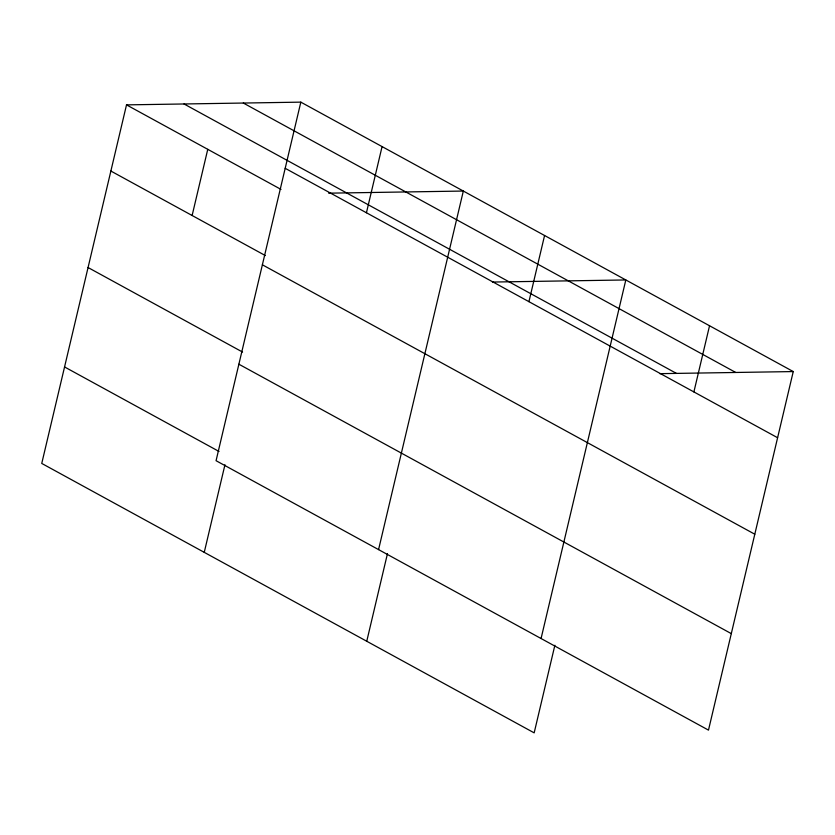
<?xml version="1.0" encoding="UTF-8"?>
<svg xmlns="http://www.w3.org/2000/svg" width="835" height="835" viewBox="0 0 835 835"><rect width="100%" height="100%" fill="white"/><g stroke="black" fill="none" stroke-linecap="round" stroke-linejoin="round"><path stroke-width="1.25" d="M300.83 102.141L216.067 460.701L708.487 730.124L793.25 371.565L300.83 102.141L126.513 104.876L41.75 463.435L534.17 732.859L554.878 645.257M192.123 215.503L207.758 149.329M204.251 552.353L224.959 464.751M366.44 212.758L382.075 146.595M378.568 549.607L463.331 191.048L328.635 193.167M366.753 641.259L387.461 553.657M528.931 301.675L544.577 235.501M541.07 638.514L625.822 279.955L492.42 282.053M693.895 391.928L709.541 325.765M659.838 373.662L793.25 371.565M243.309 103.039L735.729 372.462M184.034 103.968L676.454 373.402M285.184 168.305L777.604 437.728M126.513 104.876L280.998 189.399M110.867 171.039L265.353 255.573M262.378 264.799L754.798 534.223M88.061 267.534L242.547 352.057M238.873 364.206L731.303 633.629M64.556 366.951L219.052 451.474"/></g></svg>
